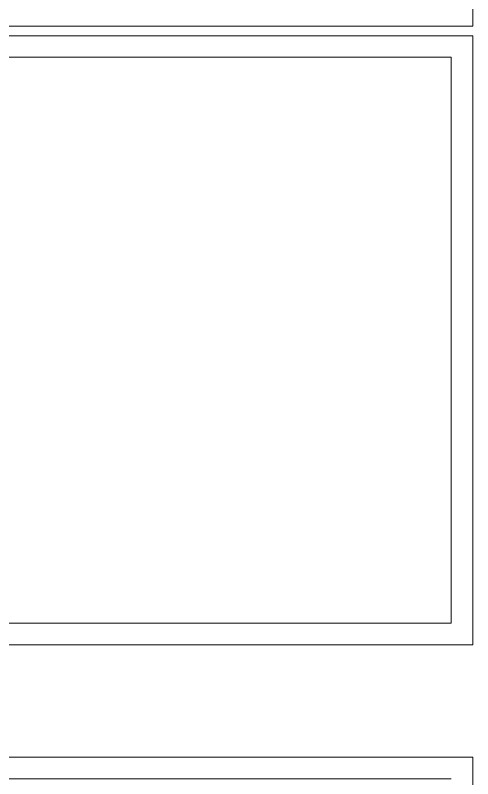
# Model space of a CAD drawing. Header units: inches. Extents: x -1851 to 6314, y -1304 to 4687.
# Drawn here: x -1795.2 to -1761.1, y 1745.1 to 1802.1 of the extents above; entities that cross this region are included whole.
import ezdxf

# ---------------------------------------------------------------- set-up
doc = ezdxf.new("R2010")
doc.units = ezdxf.units.IN
doc.header["$MEASUREMENT"] = 0
doc.layers.add('E-ARRY-TABL', color=9, linetype='Continuous')

# ---------------------------------------------------------------- blocks, each defined once
blk = doc.blocks.new('2.2.1_8 Mid Plan View')
at = {"color": 7, "linetype": 'Continuous', "lineweight": 15}
for p, q in [((-0.3006, -3.7368), (-0.3006, 2.6804)), ((3.5556, 2.6804), (0.3011, 2.6804)), ((0.3011, 2.6804), (0.3011, -3.7368)), ((3.5556, -3.7368), (3.5556, 2.6804)), ((6.8627, 2.6804), (3.6081, 2.6804)), ((3.6081, 2.6804), (3.6081, -3.7368)), ((26.705, 2.6804), (23.4504, 2.6804)), ((26.705, -3.7368), (26.705, 2.6804)), ((27.3067, 2.6804), (27.3067, -3.7368)), ((-0.4154, -3.622), (-0.4154, 2.5656)), ((0.4159, 2.5656), (0.4159, -3.622)), ((3.4408, 2.5656), (0.4159, 2.5656)), ((3.4408, -3.622), (3.4408, 2.5656)), ((27.4215, 2.5656), (27.4215, -3.622))]:
    blk.add_line(p, q, dxfattribs=at)

msp = doc.modelspace()

# ---------------------------------------------------------------- block references
at = {"layer": 'E-ARRY-TABL', "xscale": -13.95298604562408, "yscale": 13.95298604562408, "zscale": 13.95298604562408, "rotation": 270}
for p in [(-1798.49, 1750.93154), (-1798.49, 1374.12268)]:
    msp.add_blockref('2.2.1_8 Mid Plan View', p, dxfattribs=at)

doc.saveas('drawing.dxf')
